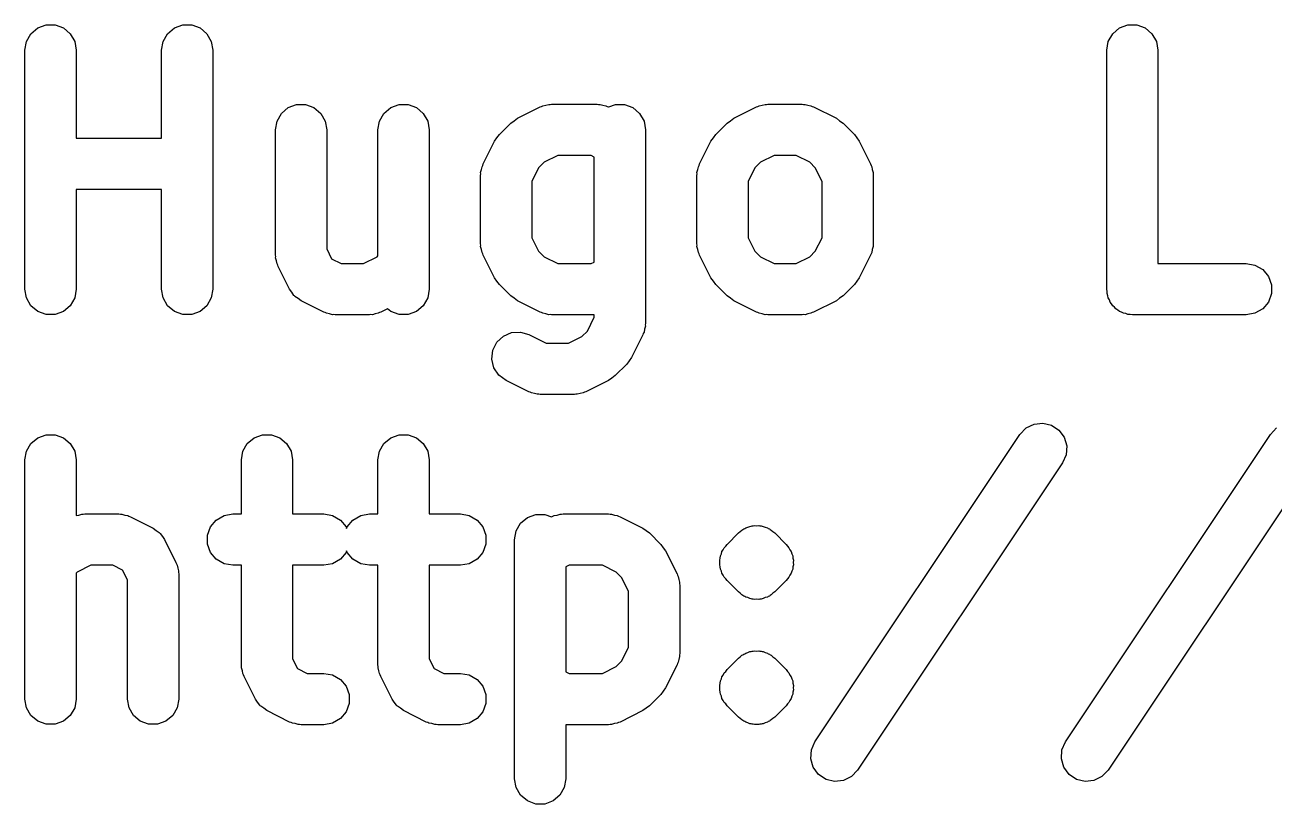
# Model space of a CAD drawing. Extents: x 25 to 346, y -457 to -16.
# Drawn here: x 68.81 to 78.1, y -437.7 to -431.91 of the extents above; entities that cross this region are included whole.
import ezdxf

# ---------------------------------------------------------------- set-up
doc = ezdxf.new("R2010")
doc.units = 0
doc.header["$MEASUREMENT"] = 0
doc.layers.add('BLACK', color=7, linetype='CONTINUOUS')

msp = doc.modelspace()

# ---------------------------------------------------------------- linework, layer by layer
at = {"layer": 'Black'}
for p, q in [((68.8574, -431.974), (68.9081, -431.931)), ((68.9081, -431.931), (68.9703, -431.909)), ((68.9703, -431.909), (69.0364, -431.909)), ((69.0364, -431.909), (69.0986, -431.931)), ((69.0986, -431.931), (69.1493, -431.974)), ((69.8734, -431.974), (69.9241, -431.931)), ((69.9241, -431.931), (69.9863, -431.909)), ((69.9863, -431.909), (70.0524, -431.909)), ((70.0524, -431.909), (70.1146, -431.931)), ((70.1146, -431.931), (70.1653, -431.974)), ((76.9007, -431.974), (76.9514, -431.931)), ((76.9514, -431.931), (77.0136, -431.909)), ((77.0136, -431.909), (77.0797, -431.909)), ((77.0797, -431.909), (77.1419, -431.931)), ((77.1419, -431.931), (77.1926, -431.974)), ((68.8128, -432.096), (68.8243, -432.031)), ((68.8243, -432.031), (68.8574, -431.974)), ((69.1493, -431.974), (69.1823, -432.031)), ((69.1823, -432.031), (69.1938, -432.096)), ((69.8288, -432.096), (69.8403, -432.031)), ((69.8403, -432.031), (69.8734, -431.974)), ((70.1653, -431.974), (70.1983, -432.031)), ((70.1983, -432.031), (70.2098, -432.096)), ((76.8562, -432.096), (76.8677, -432.031)), ((76.8677, -432.031), (76.9007, -431.974)), ((77.1926, -431.974), (77.2257, -432.031)), ((77.2257, -432.031), (77.2372, -432.096)), ((68.8128, -433.874), (68.8128, -432.096)), ((69.1938, -432.096), (69.1938, -432.752)), ((69.8288, -432.752), (69.8288, -432.096)), ((70.2098, -432.096), (70.2098, -433.874)), ((76.8562, -433.874), (76.8562, -432.096)), ((77.2372, -432.096), (77.2372, -433.684)), ((70.7707, -432.524), (70.8329, -432.501)), ((70.8329, -432.501), (70.8991, -432.501)), ((70.8991, -432.501), (70.9612, -432.524)), ((71.5327, -432.524), (71.5949, -432.501)), ((71.5949, -432.501), (71.6611, -432.501)), ((71.6611, -432.501), (71.7232, -432.524)), ((72.6635, -432.51), (72.6855, -432.506)), ((72.6855, -432.506), (72.7069, -432.5)), ((72.7069, -432.5), (72.7178, -432.5)), ((72.7178, -432.5), (72.7287, -432.498)), ((72.7287, -432.498), (73.0673, -432.498)), ((73.0673, -432.498), (73.0782, -432.5)), ((73.0782, -432.5), (73.0891, -432.5)), ((73.0891, -432.5), (73.1105, -432.506)), ((73.1105, -432.506), (73.1325, -432.51)), ((73.1541, -432.519), (73.2036, -432.501)), ((73.2036, -432.501), (73.2697, -432.501)), ((73.2697, -432.501), (73.3319, -432.524)), ((74.2722, -432.51), (74.2942, -432.506)), ((74.2942, -432.506), (74.3156, -432.5)), ((74.3156, -432.5), (74.3265, -432.5)), ((74.3265, -432.5), (74.3373, -432.498)), ((74.3373, -432.498), (74.5913, -432.498)), ((74.5913, -432.498), (74.6021, -432.5)), ((74.6021, -432.5), (74.6131, -432.5)), ((74.6131, -432.5), (74.6345, -432.506)), ((74.6345, -432.506), (74.6565, -432.51)), ((70.687, -432.624), (70.7201, -432.567)), ((70.7201, -432.567), (70.7707, -432.524)), ((70.9612, -432.524), (71.0119, -432.567)), ((71.0119, -432.567), (71.045, -432.624)), ((71.449, -432.624), (71.4821, -432.567)), ((71.4821, -432.567), (71.5327, -432.524)), ((71.7232, -432.524), (71.7739, -432.567)), ((71.7739, -432.567), (71.807, -432.624)), ((72.4741, -432.603), (72.6435, -432.519)), ((72.6435, -432.519), (72.654, -432.515)), ((72.654, -432.515), (72.6635, -432.51)), ((73.1325, -432.51), (73.142, -432.515)), ((73.142, -432.515), (73.1525, -432.519)), ((73.1525, -432.519), (73.1541, -432.519)), ((73.3319, -432.524), (73.3826, -432.567)), ((73.3826, -432.567), (73.4157, -432.624)), ((74.0828, -432.603), (74.2521, -432.519)), ((74.2521, -432.519), (74.2627, -432.515)), ((74.2627, -432.515), (74.2722, -432.51)), ((74.6565, -432.51), (74.666, -432.515)), ((74.666, -432.515), (74.6765, -432.519)), ((74.6765, -432.519), (74.8459, -432.603)), ((70.6755, -432.689), (70.687, -432.624)), ((70.6755, -433.62), (70.6755, -432.689)), ((71.045, -432.624), (71.0565, -432.689)), ((71.0565, -432.689), (71.0565, -433.575)), ((71.4375, -432.689), (71.449, -432.624)), ((71.4375, -433.626), (71.4375, -432.689)), ((71.807, -432.624), (71.8185, -432.689)), ((71.8185, -432.689), (71.8185, -433.874)), ((72.34, -432.724), (72.4246, -432.639)), ((72.4246, -432.639), (72.4496, -432.621)), ((72.4496, -432.621), (72.4741, -432.603)), ((73.4157, -432.624), (73.4272, -432.689)), ((73.4272, -432.689), (73.4272, -434.128)), ((73.9486, -432.724), (74.0333, -432.639)), ((74.0333, -432.639), (74.0583, -432.621)), ((74.0583, -432.621), (74.0828, -432.603)), ((74.8459, -432.603), (74.8704, -432.621)), ((74.8704, -432.621), (74.8954, -432.639)), ((74.8954, -432.639), (74.98, -432.724)), ((69.1938, -432.752), (69.8288, -432.752)), ((72.2196, -432.942), (72.3043, -432.773)), ((72.3043, -432.773), (72.3225, -432.749)), ((72.3225, -432.749), (72.34, -432.724)), ((73.8283, -432.942), (73.9129, -432.773)), ((73.9129, -432.773), (73.9311, -432.749)), ((73.9311, -432.749), (73.9486, -432.724)), ((74.98, -432.724), (74.9975, -432.749)), ((74.9975, -432.749), (75.0157, -432.773)), ((75.0157, -432.773), (75.1004, -432.942)), ((72.2071, -432.984), (72.211, -432.963)), ((72.211, -432.963), (72.2165, -432.953)), ((72.2165, -432.953), (72.2196, -432.942)), ((72.6312, -432.971), (72.5805, -433.073)), ((72.6722, -432.93), (72.6312, -432.971)), ((72.7736, -432.88), (72.6722, -432.93)), ((73.0224, -432.88), (72.7736, -432.88)), ((73.0462, -432.891), (73.0224, -432.88)), ((73.0462, -433.672), (73.0462, -432.891)), ((73.8158, -432.984), (73.8197, -432.963)), ((73.8197, -432.963), (73.8251, -432.953)), ((73.8251, -432.953), (73.8283, -432.942)), ((74.2399, -432.971), (74.1892, -433.073)), ((74.2808, -432.93), (74.2399, -432.971)), ((74.3823, -432.88), (74.2808, -432.93)), ((74.5464, -432.88), (74.3823, -432.88)), ((74.6478, -432.93), (74.5464, -432.88)), ((74.6888, -432.971), (74.6478, -432.93)), ((74.7395, -433.073), (74.6888, -432.971)), ((75.1004, -432.942), (75.1035, -432.953)), ((75.1035, -432.953), (75.109, -432.963)), ((75.109, -432.963), (75.1129, -432.984)), ((72.1995, -433.028), (72.2014, -433.017)), ((72.1995, -433.536), (72.1995, -433.028)), ((72.2007, -433.006), (72.2071, -432.984)), ((72.2014, -433.017), (72.2007, -433.006)), ((73.8082, -433.028), (73.8101, -433.017)), ((73.8082, -433.536), (73.8082, -433.028)), ((73.8094, -433.006), (73.8158, -432.984)), ((73.8101, -433.017), (73.8094, -433.006)), ((75.1129, -432.984), (75.1193, -433.006)), ((75.1193, -433.006), (75.1186, -433.017)), ((75.1186, -433.017), (75.1205, -433.028)), ((75.1205, -433.028), (75.1205, -433.536)), ((69.8288, -433.133), (69.1938, -433.133)), ((69.1938, -433.133), (69.1938, -433.874)), ((69.8288, -433.874), (69.8288, -433.133)), ((72.5805, -433.073), (72.5805, -433.491)), ((74.1892, -433.073), (74.1892, -433.491)), ((74.7395, -433.491), (74.7395, -433.073)), ((72.5805, -433.491), (72.6312, -433.592)), ((74.1892, -433.491), (74.2399, -433.592)), ((74.6888, -433.592), (74.7395, -433.491)), ((70.6774, -433.631), (70.6755, -433.62)), ((71.0565, -433.575), (71.0927, -433.648)), ((72.2014, -433.546), (72.1995, -433.536)), ((72.2007, -433.557), (72.2014, -433.546)), ((72.2071, -433.579), (72.2007, -433.557)), ((72.211, -433.601), (72.2071, -433.579)), ((72.2165, -433.61), (72.211, -433.601)), ((72.2196, -433.621), (72.2165, -433.61)), ((72.3043, -433.79), (72.2196, -433.621)), ((72.6312, -433.592), (72.6722, -433.633)), ((73.8101, -433.546), (73.8082, -433.536)), ((73.8094, -433.557), (73.8101, -433.546)), ((73.8158, -433.579), (73.8094, -433.557)), ((73.8197, -433.601), (73.8158, -433.579)), ((73.8251, -433.61), (73.8197, -433.601)), ((73.8283, -433.621), (73.8251, -433.61)), ((73.9129, -433.79), (73.8283, -433.621)), ((74.2399, -433.592), (74.2808, -433.633)), ((74.6478, -433.633), (74.6888, -433.592)), ((75.1004, -433.621), (75.0157, -433.79)), ((75.1035, -433.61), (75.1004, -433.621)), ((75.109, -433.601), (75.1035, -433.61)), ((75.1129, -433.579), (75.109, -433.601)), ((75.1193, -433.557), (75.1129, -433.579)), ((75.1205, -433.536), (75.1186, -433.546)), ((75.1186, -433.546), (75.1193, -433.557)), ((70.6767, -433.642), (70.6774, -433.631)), ((70.6831, -433.664), (70.6767, -433.642)), ((70.687, -433.685), (70.6831, -433.664)), ((70.6925, -433.695), (70.687, -433.685)), ((70.6956, -433.706), (70.6925, -433.695)), ((70.7803, -433.875), (70.6956, -433.706)), ((71.0927, -433.648), (71.165, -433.684)), ((71.165, -433.684), (71.329, -433.684)), ((71.329, -433.684), (71.4305, -433.633)), ((71.4305, -433.633), (71.4375, -433.626)), ((72.6722, -433.633), (72.7736, -433.684)), ((72.7736, -433.684), (73.0224, -433.684)), ((73.0224, -433.684), (73.0462, -433.672)), ((74.2808, -433.633), (74.3823, -433.684)), ((74.3823, -433.684), (74.5464, -433.684)), ((74.5464, -433.684), (74.6478, -433.633)), ((77.2372, -433.684), (77.8933, -433.684)), ((77.8933, -433.684), (77.9585, -433.695)), ((77.9585, -433.695), (78.0158, -433.728)), ((72.3225, -433.815), (72.3043, -433.79)), ((73.9311, -433.815), (73.9129, -433.79)), ((75.0157, -433.79), (74.9975, -433.815)), ((78.0158, -433.728), (78.0583, -433.779)), ((78.0583, -433.779), (78.0809, -433.841)), ((68.8243, -433.939), (68.8128, -433.874)), ((69.1938, -433.874), (69.1823, -433.939)), ((69.8403, -433.939), (69.8288, -433.874)), ((70.2098, -433.874), (70.1983, -433.939)), ((70.7969, -433.897), (70.7803, -433.875)), ((70.8123, -433.921), (70.7969, -433.897)), ((71.8185, -433.874), (71.807, -433.939)), ((72.34, -433.84), (72.3225, -433.815)), ((72.4246, -433.924), (72.34, -433.84)), ((73.9486, -433.84), (73.9311, -433.815)), ((74.0333, -433.924), (73.9486, -433.84)), ((74.98, -433.84), (74.8954, -433.924)), ((74.9975, -433.815), (74.98, -433.84)), ((76.8591, -433.891), (76.8562, -433.874)), ((76.8591, -433.907), (76.8591, -433.891)), ((78.0809, -433.841), (78.0809, -433.907)), ((68.8574, -433.997), (68.8243, -433.939)), ((69.1823, -433.939), (69.1493, -433.997)), ((69.8734, -433.997), (69.8403, -433.939)), ((70.1983, -433.939), (70.1653, -433.997)), ((70.8166, -433.924), (70.8123, -433.921)), ((70.8197, -433.928), (70.8166, -433.924)), ((70.843, -433.943), (70.8197, -433.928)), ((70.8655, -433.96), (70.843, -433.943)), ((71.0348, -434.045), (70.8655, -433.96)), ((71.807, -433.939), (71.7739, -433.997)), ((72.4496, -433.942), (72.4246, -433.924)), ((72.4741, -433.96), (72.4496, -433.942)), ((72.6435, -434.045), (72.4741, -433.96)), ((74.0583, -433.942), (74.0333, -433.924)), ((74.0828, -433.96), (74.0583, -433.942)), ((74.2521, -434.045), (74.0828, -433.96)), ((74.8459, -433.96), (74.6765, -434.045)), ((74.8704, -433.942), (74.8459, -433.96)), ((74.8954, -433.924), (74.8704, -433.942)), ((76.8648, -433.923), (76.8591, -433.907)), ((76.8677, -433.939), (76.8648, -433.923)), ((76.876, -433.954), (76.8677, -433.939)), ((76.8817, -433.97), (76.876, -433.954)), ((76.8924, -433.982), (76.8817, -433.97)), ((76.9007, -433.997), (76.8924, -433.982)), ((78.0583, -433.97), (78.0158, -434.02)), ((78.0809, -433.907), (78.0583, -433.97)), ((68.9081, -434.039), (68.8574, -433.997)), ((68.9703, -434.062), (68.9081, -434.039)), ((69.0364, -434.062), (68.9703, -434.062)), ((69.0986, -434.039), (69.0364, -434.062)), ((69.1493, -433.997), (69.0986, -434.039)), ((69.9241, -434.039), (69.8734, -433.997)), ((69.9863, -434.062), (69.9241, -434.039)), ((70.0524, -434.062), (69.9863, -434.062)), ((70.1146, -434.039), (70.0524, -434.062)), ((70.1653, -433.997), (70.1146, -434.039)), ((71.0453, -434.048), (71.0348, -434.045)), ((71.0548, -434.053), (71.0453, -434.048)), ((71.0768, -434.057), (71.0548, -434.053)), ((71.0982, -434.064), (71.0768, -434.057)), ((71.1092, -434.063), (71.0982, -434.064)), ((71.12, -434.065), (71.1092, -434.063)), ((71.374, -434.065), (71.12, -434.065)), ((71.3848, -434.063), (71.374, -434.065)), ((71.3958, -434.064), (71.3848, -434.063)), ((71.4172, -434.057), (71.3958, -434.064)), ((71.4392, -434.053), (71.4172, -434.057)), ((71.4487, -434.048), (71.4392, -434.053)), ((71.4592, -434.045), (71.4487, -434.048)), ((71.5093, -434.02), (71.4592, -434.045)), ((71.5327, -434.039), (71.5093, -434.02)), ((71.5949, -434.062), (71.5327, -434.039)), ((71.6611, -434.062), (71.5949, -434.062)), ((71.7232, -434.039), (71.6611, -434.062)), ((71.7739, -433.997), (71.7232, -434.039)), ((72.654, -434.048), (72.6435, -434.045)), ((72.6635, -434.053), (72.654, -434.048)), ((72.6855, -434.057), (72.6635, -434.053)), ((72.7069, -434.064), (72.6855, -434.057)), ((72.7179, -434.063), (72.7069, -434.064)), ((72.7287, -434.065), (72.7179, -434.063)), ((73.0462, -434.065), (72.7287, -434.065)), ((72.9954, -434.185), (73.0462, -434.083)), ((73.0462, -434.083), (73.0462, -434.065)), ((74.2627, -434.048), (74.2521, -434.045)), ((74.2722, -434.053), (74.2627, -434.048)), ((74.2942, -434.057), (74.2722, -434.053)), ((74.3156, -434.064), (74.2942, -434.057)), ((74.3265, -434.063), (74.3156, -434.064)), ((74.3373, -434.065), (74.3265, -434.063)), ((74.5913, -434.065), (74.3373, -434.065)), ((74.6021, -434.063), (74.5913, -434.065)), ((74.6131, -434.064), (74.6021, -434.063)), ((74.6345, -434.057), (74.6131, -434.064)), ((74.6565, -434.053), (74.6345, -434.057)), ((74.666, -434.048), (74.6565, -434.053)), ((74.6765, -434.045), (74.666, -434.048)), ((76.9135, -434.007), (76.9007, -433.997)), ((76.9242, -434.02), (76.9135, -434.007)), ((76.9386, -434.029), (76.9242, -434.02)), ((76.9514, -434.039), (76.9386, -434.029)), ((76.9671, -434.045), (76.9514, -434.039)), ((76.9815, -434.053), (76.9671, -434.045)), ((76.9979, -434.056), (76.9815, -434.053)), ((77.0136, -434.062), (76.9979, -434.056)), ((77.0303, -434.062), (77.0136, -434.062)), ((77.0467, -434.065), (77.0303, -434.062)), ((77.8933, -434.065), (77.0467, -434.065)), ((77.9585, -434.053), (77.8933, -434.065)), ((78.0158, -434.02), (77.9585, -434.053)), ((73.4196, -434.172), (73.4157, -434.193)), ((73.4259, -434.15), (73.4196, -434.172)), ((73.4272, -434.128), (73.4253, -434.139)), ((73.4253, -434.139), (73.4259, -434.15)), ((72.2921, -434.328), (72.3217, -434.269)), ((72.3217, -434.269), (72.3697, -434.223)), ((72.3697, -434.223), (72.4304, -434.197)), ((72.4304, -434.197), (72.4964, -434.193)), ((72.4964, -434.193), (72.5599, -434.212)), ((72.5599, -434.212), (72.689, -434.276)), ((72.853, -434.276), (72.9545, -434.226)), ((72.9545, -434.226), (72.9954, -434.185)), ((73.4071, -434.214), (73.3224, -434.383)), ((73.4102, -434.203), (73.4071, -434.214)), ((73.4157, -434.193), (73.4102, -434.203)), ((72.2845, -434.394), (72.2921, -434.328)), ((72.689, -434.276), (72.853, -434.276)), ((72.2999, -434.458), (72.2845, -434.394)), ((73.2867, -434.432), (73.202, -434.517)), ((73.3042, -434.407), (73.2867, -434.432)), ((73.3224, -434.383), (73.3042, -434.407)), ((72.3363, -434.513), (72.2999, -434.458)), ((72.3895, -434.553), (72.3363, -434.513)), ((73.177, -434.535), (73.1525, -434.553)), ((73.202, -434.517), (73.177, -434.535)), ((72.5588, -434.637), (72.3895, -434.553)), ((72.5693, -434.641), (72.5588, -434.637)), ((72.5788, -434.646), (72.5693, -434.641)), ((72.9727, -434.641), (72.9632, -434.646)), ((72.9832, -434.637), (72.9727, -434.641)), ((73.1525, -434.553), (72.9832, -434.637)), ((72.6008, -434.65), (72.5788, -434.646)), ((72.6222, -434.656), (72.6008, -434.65)), ((72.6332, -434.656), (72.6222, -434.656)), ((72.644, -434.657), (72.6332, -434.656)), ((72.898, -434.657), (72.644, -434.657)), ((72.9088, -434.656), (72.898, -434.657)), ((72.9198, -434.656), (72.9088, -434.656)), ((72.9412, -434.65), (72.9198, -434.656)), ((72.9632, -434.646), (72.9412, -434.65)), ((76.2108, -434.954), (76.2565, -434.906)), ((76.2565, -434.906), (76.3158, -434.877)), ((76.3158, -434.877), (76.3816, -434.87)), ((76.3816, -434.87), (76.4459, -434.885)), ((76.4459, -434.885), (76.5009, -434.922)), ((78.0735, -434.954), (78.1192, -434.906)), ((68.8574, -435.022), (68.9081, -434.979)), ((68.9081, -434.979), (68.9703, -434.957)), ((68.9703, -434.957), (69.0364, -434.957)), ((69.0364, -434.957), (69.0986, -434.979)), ((69.0986, -434.979), (69.1493, -435.022)), ((70.4661, -435.022), (70.5168, -434.979)), ((70.5168, -434.979), (70.5789, -434.957)), ((70.5789, -434.957), (70.6451, -434.957)), ((70.6451, -434.957), (70.7073, -434.979)), ((70.7073, -434.979), (70.7579, -435.022)), ((71.4821, -435.022), (71.5327, -434.979)), ((71.5327, -434.979), (71.5949, -434.957)), ((71.5949, -434.957), (71.6611, -434.957)), ((71.6611, -434.957), (71.7232, -434.979)), ((71.7232, -434.979), (71.7739, -435.022)), ((74.6868, -437.24), (76.2108, -434.954)), ((76.5009, -434.922), (76.5401, -434.975)), ((76.5401, -434.975), (76.5587, -435.039)), ((76.5495, -437.24), (78.0735, -434.954)), ((68.8128, -435.144), (68.8243, -435.079)), ((68.8243, -435.079), (68.8574, -435.022)), ((69.1493, -435.022), (69.1823, -435.079)), ((69.1823, -435.079), (69.1938, -435.144)), ((70.4215, -435.144), (70.433, -435.079)), ((70.433, -435.079), (70.4661, -435.022)), ((70.7579, -435.022), (70.791, -435.079)), ((70.791, -435.079), (70.8025, -435.144)), ((71.4375, -435.144), (71.449, -435.079)), ((71.449, -435.079), (71.4821, -435.022)), ((71.7739, -435.022), (71.807, -435.079)), ((71.807, -435.079), (71.8185, -435.144)), ((76.5544, -435.105), (76.5278, -435.165)), ((76.5587, -435.039), (76.5544, -435.105)), ((68.8128, -436.922), (68.8128, -435.144)), ((69.1938, -435.144), (69.1938, -435.558)), ((70.4215, -435.546), (70.4215, -435.144)), ((70.8025, -435.144), (70.8025, -435.546)), ((71.4375, -435.546), (71.4375, -435.144)), ((71.8185, -435.144), (71.8185, -435.546)), ((76.5278, -435.165), (75.0038, -437.451)), ((78.3905, -435.165), (76.8665, -437.451)), ((69.1938, -435.558), (69.2142, -435.554)), ((69.2142, -435.554), (69.2356, -435.548)), ((69.2356, -435.548), (69.2465, -435.548)), ((69.2465, -435.548), (69.2573, -435.546)), ((69.2573, -435.546), (69.5113, -435.546)), ((69.5113, -435.546), (69.5221, -435.548)), ((69.5221, -435.548), (69.5331, -435.548)), ((69.5331, -435.548), (69.5545, -435.554)), ((69.5545, -435.554), (69.5765, -435.558)), ((69.5765, -435.558), (69.586, -435.563)), ((69.586, -435.563), (69.5965, -435.567)), ((69.5965, -435.567), (69.7659, -435.651)), ((70.2355, -435.591), (70.2928, -435.558)), ((70.2928, -435.558), (70.358, -435.546)), ((70.358, -435.546), (70.4215, -435.546)), ((70.8025, -435.546), (71.0353, -435.546)), ((71.0353, -435.546), (71.1005, -435.558)), ((71.1005, -435.558), (71.1578, -435.591)), ((71.2515, -435.591), (71.3088, -435.558)), ((71.3088, -435.558), (71.374, -435.546)), ((71.374, -435.546), (71.4375, -435.546)), ((71.8185, -435.546), (72.0513, -435.546)), ((72.0513, -435.546), (72.1165, -435.558)), ((72.1165, -435.558), (72.1738, -435.591)), ((72.4981, -435.615), (72.5487, -435.572)), ((72.5487, -435.572), (72.6109, -435.549)), ((72.6109, -435.549), (72.6771, -435.549)), ((72.6771, -435.549), (72.7266, -435.567)), ((72.7266, -435.567), (72.7281, -435.567)), ((72.7281, -435.567), (72.7387, -435.563)), ((72.7387, -435.563), (72.7482, -435.558)), ((72.7482, -435.558), (72.7702, -435.554)), ((72.7702, -435.554), (72.7916, -435.548)), ((72.7916, -435.548), (72.8025, -435.548)), ((72.8025, -435.548), (72.8133, -435.546)), ((72.8133, -435.546), (73.152, -435.546)), ((73.152, -435.546), (73.1628, -435.548)), ((73.1628, -435.548), (73.1738, -435.548)), ((73.1738, -435.548), (73.1952, -435.554)), ((73.1952, -435.554), (73.2172, -435.558)), ((73.2172, -435.558), (73.2267, -435.563)), ((73.2267, -435.563), (73.2372, -435.567)), ((73.2372, -435.567), (73.4065, -435.651)), ((69.7659, -435.651), (69.7883, -435.668)), ((70.1704, -435.704), (70.193, -435.642)), ((70.193, -435.642), (70.2355, -435.591)), ((71.1578, -435.591), (71.2003, -435.642)), ((71.2003, -435.642), (71.2047, -435.654)), ((71.2047, -435.654), (71.209, -435.642)), ((71.209, -435.642), (71.2515, -435.591)), ((72.1738, -435.591), (72.2163, -435.642)), ((72.2163, -435.642), (72.2389, -435.704)), ((72.465, -435.672), (72.4981, -435.615)), ((73.4065, -435.651), (73.431, -435.669)), ((74.1434, -435.666), (74.151, -435.662)), ((74.151, -435.662), (74.1574, -435.657)), ((74.1574, -435.657), (74.1653, -435.654)), ((74.1653, -435.654), (74.1722, -435.649)), ((74.1722, -435.649), (74.1883, -435.645)), ((74.1883, -435.645), (74.2034, -435.638)), ((74.2034, -435.638), (74.2117, -435.637)), ((74.2117, -435.637), (74.2196, -435.634)), ((74.2196, -435.634), (74.228, -435.634)), ((74.228, -435.634), (74.2361, -435.632)), ((74.2361, -435.632), (74.2527, -435.633)), ((74.2527, -435.633), (74.2693, -435.632)), ((74.2693, -435.632), (74.2774, -435.634)), ((74.2774, -435.634), (74.2857, -435.634)), ((74.2857, -435.634), (74.2936, -435.637)), ((74.2936, -435.637), (74.302, -435.638)), ((74.302, -435.638), (74.3171, -435.645)), ((74.3171, -435.645), (74.3332, -435.649)), ((74.3332, -435.649), (74.34, -435.654)), ((74.34, -435.654), (74.3479, -435.657)), ((74.3479, -435.657), (74.3543, -435.662)), ((74.3543, -435.662), (74.3619, -435.666)), ((69.7883, -435.668), (69.8116, -435.683)), ((69.8116, -435.683), (69.8148, -435.688)), ((69.8148, -435.688), (69.819, -435.691)), ((69.819, -435.691), (69.8344, -435.714)), ((69.8344, -435.714), (69.8511, -435.736)), ((69.8511, -435.736), (69.9357, -435.906)), ((70.1704, -435.77), (70.1704, -435.704)), ((72.2389, -435.704), (72.2389, -435.77)), ((72.4535, -435.737), (72.465, -435.672)), ((72.4535, -437.515), (72.4535, -435.737)), ((73.431, -435.669), (73.456, -435.687)), ((73.456, -435.687), (73.5407, -435.772)), ((74.0333, -435.772), (74.118, -435.687)), ((74.118, -435.687), (74.1316, -435.677)), ((74.1316, -435.677), (74.1434, -435.666)), ((74.3619, -435.666), (74.3737, -435.677)), ((74.3737, -435.677), (74.3874, -435.687)), ((74.3874, -435.687), (74.472, -435.772)), ((70.193, -435.832), (70.1704, -435.77)), ((70.2355, -435.883), (70.193, -435.832)), ((71.2003, -435.832), (71.1578, -435.883)), ((71.2047, -435.82), (71.2003, -435.832)), ((71.209, -435.832), (71.2047, -435.82)), ((71.2515, -435.883), (71.209, -435.832)), ((72.2163, -435.832), (72.1738, -435.883)), ((72.2389, -435.77), (72.2163, -435.832)), ((73.5407, -435.772), (73.5582, -435.797)), ((73.5582, -435.797), (73.5764, -435.821)), ((73.5764, -435.821), (73.6611, -435.99)), ((73.984, -435.857), (73.991, -435.842)), ((73.991, -435.842), (73.9954, -435.826)), ((73.9954, -435.826), (74.0049, -435.812)), ((74.0049, -435.812), (74.012, -435.797)), ((74.012, -435.797), (74.0237, -435.785)), ((74.0237, -435.785), (74.0333, -435.772)), ((74.472, -435.772), (74.4816, -435.785)), ((74.4816, -435.785), (74.4934, -435.797)), ((74.4934, -435.797), (74.5004, -435.812)), ((74.5004, -435.812), (74.51, -435.826)), ((74.51, -435.826), (74.5143, -435.842)), ((74.5143, -435.842), (74.5213, -435.857)), ((69.3023, -435.927), (69.2008, -435.978)), ((69.4664, -435.927), (69.3023, -435.927)), ((69.5387, -435.964), (69.4664, -435.927)), ((69.9357, -435.906), (69.9389, -435.916)), ((69.9389, -435.916), (69.9443, -435.926)), ((69.9443, -435.926), (69.9482, -435.948)), ((70.2928, -435.916), (70.2355, -435.883)), ((70.358, -435.927), (70.2928, -435.916)), ((70.4215, -435.927), (70.358, -435.927)), ((70.4215, -436.668), (70.4215, -435.927)), ((71.0353, -435.927), (70.8025, -435.927)), ((70.8025, -435.927), (70.8025, -436.623)), ((71.1005, -435.916), (71.0353, -435.927)), ((71.1578, -435.883), (71.1005, -435.916)), ((71.3088, -435.916), (71.2515, -435.883)), ((71.374, -435.927), (71.3088, -435.916)), ((71.4375, -435.927), (71.374, -435.927)), ((71.4375, -436.668), (71.4375, -435.927)), ((72.0513, -435.927), (71.8185, -435.927)), ((71.8185, -435.927), (71.8185, -436.623)), ((72.1165, -435.916), (72.0513, -435.927)), ((72.1738, -435.883), (72.1165, -435.916)), ((72.8583, -435.927), (72.8345, -435.939)), ((72.8345, -435.939), (72.8345, -436.72)), ((73.107, -435.927), (72.8583, -435.927)), ((73.2085, -435.978), (73.107, -435.927)), ((73.9782, -435.89), (73.9825, -435.874)), ((73.9797, -435.906), (73.9782, -435.89)), ((73.9782, -435.923), (73.9797, -435.906)), ((73.9825, -435.939), (73.9782, -435.923)), ((73.9825, -435.874), (73.984, -435.857)), ((73.984, -435.956), (73.9825, -435.939)), ((74.5213, -435.857), (74.5228, -435.874)), ((74.5228, -435.939), (74.5213, -435.956)), ((74.5228, -435.874), (74.5271, -435.89)), ((74.5271, -435.923), (74.5228, -435.939)), ((74.5271, -435.89), (74.5257, -435.906)), ((74.5257, -435.906), (74.5271, -435.923)), ((69.2008, -435.978), (69.1938, -435.985)), ((69.1938, -435.985), (69.1938, -436.922)), ((69.5748, -436.036), (69.5387, -435.964)), ((69.5748, -436.922), (69.5748, -436.036)), ((69.9482, -435.948), (69.9546, -435.969)), ((69.9546, -435.969), (69.9539, -435.98)), ((69.9539, -435.98), (69.9558, -435.991)), ((69.9558, -435.991), (69.9558, -436.922)), ((73.2494, -436.019), (73.2085, -435.978)), ((73.3002, -436.121), (73.2494, -436.019)), ((73.6611, -435.99), (73.6642, -436.001)), ((73.6642, -436.001), (73.6697, -436.011)), ((73.6697, -436.011), (73.6736, -436.032)), ((73.6736, -436.032), (73.6799, -436.054)), ((73.991, -435.971), (73.984, -435.956)), ((73.9953, -435.987), (73.991, -435.971)), ((74.0049, -436), (73.9953, -435.987)), ((74.012, -436.016), (74.0049, -436)), ((74.0237, -436.027), (74.012, -436.016)), ((74.0333, -436.041), (74.0237, -436.027)), ((74.4816, -436.027), (74.472, -436.041)), ((74.4934, -436.016), (74.4816, -436.027)), ((74.5004, -436), (74.4934, -436.016)), ((74.51, -435.987), (74.5004, -436)), ((74.5143, -435.971), (74.51, -435.987)), ((74.5213, -435.956), (74.5143, -435.971)), ((73.3002, -436.539), (73.3002, -436.121)), ((73.6799, -436.054), (73.6793, -436.065)), ((73.6793, -436.065), (73.6812, -436.076)), ((73.6812, -436.076), (73.6812, -436.584)), ((74.118, -436.126), (74.0333, -436.041)), ((74.1316, -436.135), (74.118, -436.126)), ((74.3874, -436.126), (74.3737, -436.135)), ((74.472, -436.041), (74.3874, -436.126)), ((74.1434, -436.147), (74.1316, -436.135)), ((74.151, -436.151), (74.1434, -436.147)), ((74.1574, -436.156), (74.151, -436.151)), ((74.1653, -436.159), (74.1574, -436.156)), ((74.1722, -436.164), (74.1653, -436.159)), ((74.1883, -436.168), (74.1722, -436.164)), ((74.2034, -436.175), (74.1883, -436.168)), ((74.2117, -436.176), (74.2034, -436.175)), ((74.2196, -436.179), (74.2117, -436.176)), ((74.228, -436.179), (74.2196, -436.179)), ((74.2361, -436.181), (74.228, -436.179)), ((74.2527, -436.179), (74.2361, -436.181)), ((74.2693, -436.181), (74.2527, -436.179)), ((74.2774, -436.179), (74.2693, -436.181)), ((74.2857, -436.179), (74.2774, -436.179)), ((74.2936, -436.176), (74.2857, -436.179)), ((74.302, -436.175), (74.2936, -436.176)), ((74.3171, -436.168), (74.302, -436.175)), ((74.3332, -436.164), (74.3171, -436.168)), ((74.34, -436.159), (74.3332, -436.164)), ((74.3479, -436.156), (74.34, -436.159)), ((74.3543, -436.151), (74.3479, -436.156)), ((74.3619, -436.147), (74.3543, -436.151)), ((74.3737, -436.135), (74.3619, -436.147)), ((73.2494, -436.64), (73.3002, -436.539)), ((73.6812, -436.584), (73.6793, -436.594)), ((74.1434, -436.597), (74.151, -436.593)), ((74.151, -436.593), (74.1574, -436.588)), ((74.1574, -436.588), (74.1653, -436.585)), ((74.1653, -436.585), (74.1722, -436.58)), ((74.1722, -436.58), (74.1883, -436.576)), ((74.1883, -436.576), (74.2034, -436.569)), ((74.2034, -436.569), (74.2117, -436.568)), ((74.2117, -436.568), (74.2196, -436.565)), ((74.2196, -436.565), (74.228, -436.565)), ((74.228, -436.565), (74.2361, -436.563)), ((74.2361, -436.563), (74.2527, -436.565)), ((74.2527, -436.565), (74.2693, -436.563)), ((74.2693, -436.563), (74.2774, -436.565)), ((74.2774, -436.565), (74.2857, -436.565)), ((74.2857, -436.565), (74.2936, -436.568)), ((74.2936, -436.568), (74.302, -436.569)), ((74.302, -436.569), (74.3171, -436.576)), ((74.3171, -436.576), (74.3332, -436.58)), ((74.3332, -436.58), (74.34, -436.585)), ((74.34, -436.585), (74.3479, -436.588)), ((74.3479, -436.588), (74.3543, -436.593)), ((74.3543, -436.593), (74.3619, -436.597)), ((70.4234, -436.679), (70.4215, -436.668)), ((70.4227, -436.69), (70.4234, -436.679)), ((70.8025, -436.623), (70.8387, -436.696)), ((71.4394, -436.679), (71.4375, -436.668)), ((71.4387, -436.69), (71.4394, -436.679)), ((71.8185, -436.623), (71.8547, -436.696)), ((73.107, -436.732), (73.2085, -436.681)), ((73.2085, -436.681), (73.2494, -436.64)), ((73.6611, -436.669), (73.5764, -436.838)), ((73.6642, -436.658), (73.6611, -436.669)), ((73.6697, -436.649), (73.6642, -436.658)), ((73.6736, -436.627), (73.6697, -436.649)), ((73.6799, -436.605), (73.6736, -436.627)), ((73.6793, -436.594), (73.6799, -436.605)), ((74.0333, -436.703), (74.118, -436.618)), ((74.118, -436.618), (74.1316, -436.609)), ((74.1316, -436.609), (74.1434, -436.597)), ((74.3619, -436.597), (74.3737, -436.609)), ((74.3737, -436.609), (74.3874, -436.618)), ((74.3874, -436.618), (74.472, -436.703)), ((70.4291, -436.712), (70.4227, -436.69)), ((70.433, -436.733), (70.4291, -436.712)), ((70.4385, -436.743), (70.433, -436.733)), ((70.4416, -436.754), (70.4385, -436.743)), ((70.5263, -436.923), (70.4416, -436.754)), ((70.8387, -436.696), (70.911, -436.732)), ((70.911, -436.732), (71.0353, -436.732)), ((71.0353, -436.732), (71.1005, -436.743)), ((71.1005, -436.743), (71.1578, -436.776)), ((71.1578, -436.776), (71.2003, -436.827)), ((71.4451, -436.712), (71.4387, -436.69)), ((71.449, -436.733), (71.4451, -436.712)), ((71.4545, -436.743), (71.449, -436.733)), ((71.4576, -436.754), (71.4545, -436.743)), ((71.5423, -436.923), (71.4576, -436.754)), ((71.8547, -436.696), (71.927, -436.732)), ((71.927, -436.732), (72.0513, -436.732)), ((72.0513, -436.732), (72.1165, -436.743)), ((72.1165, -436.743), (72.1738, -436.776)), ((72.1738, -436.776), (72.2163, -436.827)), ((72.8345, -436.72), (72.8583, -436.732)), ((72.8583, -436.732), (73.107, -436.732)), ((73.984, -436.788), (73.991, -436.773)), ((73.991, -436.773), (73.9953, -436.757)), ((73.9953, -436.757), (74.0049, -436.744)), ((74.0049, -436.744), (74.012, -436.728)), ((74.012, -436.728), (74.0237, -436.717)), ((74.0237, -436.717), (74.0333, -436.703)), ((74.472, -436.703), (74.4816, -436.717)), ((74.4816, -436.717), (74.4934, -436.728)), ((74.4934, -436.728), (74.5004, -436.744)), ((74.5004, -436.744), (74.51, -436.757)), ((74.51, -436.757), (74.5143, -436.773)), ((74.5143, -436.773), (74.5213, -436.788)), ((71.2003, -436.827), (71.2229, -436.889)), ((72.2163, -436.827), (72.2389, -436.889)), ((73.5582, -436.863), (73.5407, -436.888)), ((73.5764, -436.838), (73.5582, -436.863)), ((73.9782, -436.821), (73.9825, -436.805)), ((73.9797, -436.838), (73.9782, -436.821)), ((73.9782, -436.854), (73.9797, -436.838)), ((73.9825, -436.87), (73.9782, -436.854)), ((73.9825, -436.805), (73.984, -436.788)), ((73.984, -436.887), (73.9825, -436.87)), ((74.5213, -436.788), (74.5228, -436.805)), ((74.5228, -436.87), (74.5213, -436.887)), ((74.5228, -436.805), (74.5271, -436.821)), ((74.5271, -436.854), (74.5228, -436.87)), ((74.5271, -436.821), (74.5257, -436.838)), ((74.5257, -436.838), (74.5271, -436.854)), ((68.8243, -436.987), (68.8128, -436.922)), ((69.1938, -436.922), (69.1823, -436.987)), ((69.5863, -436.987), (69.5748, -436.922)), ((69.9558, -436.922), (69.9443, -436.987)), ((70.5429, -436.945), (70.5263, -436.923)), ((70.5583, -436.969), (70.5429, -436.945)), ((71.2229, -436.955), (71.2003, -437.018)), ((71.2229, -436.889), (71.2229, -436.955)), ((71.5589, -436.945), (71.5423, -436.923)), ((71.5743, -436.969), (71.5589, -436.945)), ((72.2389, -436.955), (72.2163, -437.018)), ((72.2389, -436.889), (72.2389, -436.955)), ((73.5407, -436.888), (73.456, -436.972)), ((73.991, -436.902), (73.984, -436.887)), ((73.9954, -436.918), (73.991, -436.902)), ((74.0049, -436.932), (73.9954, -436.918)), ((74.012, -436.947), (74.0049, -436.932)), ((74.0237, -436.959), (74.012, -436.947)), ((74.0333, -436.972), (74.0237, -436.959)), ((74.4816, -436.959), (74.472, -436.972)), ((74.4934, -436.947), (74.4816, -436.959)), ((74.5004, -436.932), (74.4934, -436.947)), ((74.51, -436.918), (74.5004, -436.932)), ((74.5143, -436.902), (74.51, -436.918)), ((74.5213, -436.887), (74.5143, -436.902)), ((68.8574, -437.045), (68.8243, -436.987)), ((68.9081, -437.087), (68.8574, -437.045)), ((69.1493, -437.045), (69.0986, -437.087)), ((69.1823, -436.987), (69.1493, -437.045)), ((69.6194, -437.045), (69.5863, -436.987)), ((69.6701, -437.087), (69.6194, -437.045)), ((69.9113, -437.045), (69.8606, -437.087)), ((69.9443, -436.987), (69.9113, -437.045)), ((70.5626, -436.972), (70.5583, -436.969)), ((70.5657, -436.976), (70.5626, -436.972)), ((70.589, -436.991), (70.5657, -436.976)), ((70.6115, -437.008), (70.589, -436.991)), ((70.7808, -437.093), (70.6115, -437.008)), ((71.2003, -437.018), (71.1578, -437.068)), ((71.5786, -436.972), (71.5743, -436.969)), ((71.5817, -436.976), (71.5786, -436.972)), ((71.605, -436.991), (71.5817, -436.976)), ((71.6275, -437.008), (71.605, -436.991)), ((71.7968, -437.093), (71.6275, -437.008)), ((72.2163, -437.018), (72.1738, -437.068)), ((73.4065, -437.008), (73.2372, -437.093)), ((73.4311, -436.99), (73.4065, -437.008)), ((73.456, -436.972), (73.4311, -436.99)), ((74.118, -437.057), (74.0333, -436.972)), ((74.1316, -437.067), (74.118, -437.057)), ((74.3874, -437.057), (74.3737, -437.067)), ((74.472, -436.972), (74.3874, -437.057)), ((68.9703, -437.11), (68.9081, -437.087)), ((69.0364, -437.11), (68.9703, -437.11)), ((69.0986, -437.087), (69.0364, -437.11)), ((69.7323, -437.11), (69.6701, -437.087)), ((69.7984, -437.11), (69.7323, -437.11)), ((69.8606, -437.087), (69.7984, -437.11)), ((70.7913, -437.096), (70.7808, -437.093)), ((70.8008, -437.101), (70.7913, -437.096)), ((70.8228, -437.105), (70.8008, -437.101)), ((70.8442, -437.112), (70.8228, -437.105)), ((70.8552, -437.111), (70.8442, -437.112)), ((70.866, -437.113), (70.8552, -437.111)), ((71.0353, -437.113), (70.866, -437.113)), ((71.1005, -437.101), (71.0353, -437.113)), ((71.1578, -437.068), (71.1005, -437.101)), ((71.8073, -437.096), (71.7968, -437.093)), ((71.8168, -437.101), (71.8073, -437.096)), ((71.8388, -437.105), (71.8168, -437.101)), ((71.8602, -437.112), (71.8388, -437.105)), ((71.8712, -437.111), (71.8602, -437.112)), ((71.882, -437.113), (71.8712, -437.111)), ((72.0513, -437.113), (71.882, -437.113)), ((72.1165, -437.101), (72.0513, -437.113)), ((72.1738, -437.068), (72.1165, -437.101)), ((73.152, -437.113), (72.8345, -437.113)), ((72.8345, -437.113), (72.8345, -437.515)), ((73.1628, -437.111), (73.152, -437.113)), ((73.1738, -437.112), (73.1628, -437.111)), ((73.1952, -437.105), (73.1738, -437.112)), ((73.2172, -437.101), (73.1952, -437.105)), ((73.2267, -437.096), (73.2172, -437.101)), ((73.2372, -437.093), (73.2267, -437.096)), ((74.1434, -437.078), (74.1316, -437.067)), ((74.151, -437.082), (74.1434, -437.078)), ((74.1574, -437.087), (74.151, -437.082)), ((74.1653, -437.09), (74.1574, -437.087)), ((74.1722, -437.095), (74.1653, -437.09)), ((74.1883, -437.099), (74.1722, -437.095)), ((74.2034, -437.106), (74.1883, -437.099)), ((74.2117, -437.107), (74.2034, -437.106)), ((74.2196, -437.11), (74.2117, -437.107)), ((74.228, -437.11), (74.2196, -437.11)), ((74.2361, -437.112), (74.228, -437.11)), ((74.2527, -437.111), (74.2361, -437.112)), ((74.2693, -437.112), (74.2527, -437.111)), ((74.2774, -437.11), (74.2693, -437.112)), ((74.2857, -437.11), (74.2774, -437.11)), ((74.2936, -437.107), (74.2857, -437.11)), ((74.302, -437.106), (74.2936, -437.107)), ((74.3171, -437.099), (74.302, -437.106)), ((74.3332, -437.095), (74.3171, -437.099)), ((74.34, -437.09), (74.3332, -437.095)), ((74.3479, -437.087), (74.34, -437.09)), ((74.3543, -437.082), (74.3479, -437.087)), ((74.3619, -437.078), (74.3543, -437.082)), ((74.3737, -437.067), (74.3619, -437.078)), ((74.6602, -437.301), (74.6868, -437.24)), ((76.5229, -437.301), (76.5495, -437.24)), ((74.656, -437.367), (74.6602, -437.301)), ((76.5187, -437.367), (76.5229, -437.301)), ((74.6746, -437.43), (74.656, -437.367)), ((76.5372, -437.43), (76.5187, -437.367)), ((72.465, -437.58), (72.4535, -437.515)), ((72.8345, -437.515), (72.823, -437.58)), ((74.7137, -437.483), (74.6746, -437.43)), ((74.7688, -437.52), (74.7137, -437.483)), ((74.8331, -437.536), (74.7688, -437.52)), ((74.9581, -437.499), (74.8988, -437.529)), ((75.0038, -437.451), (74.9581, -437.499)), ((76.5764, -437.483), (76.5372, -437.43)), ((76.6315, -437.52), (76.5764, -437.483)), ((76.6957, -437.536), (76.6315, -437.52)), ((76.8208, -437.499), (76.7615, -437.529)), ((76.8665, -437.451), (76.8208, -437.499)), ((72.4981, -437.637), (72.465, -437.58)), ((72.823, -437.58), (72.7899, -437.637)), ((74.8988, -437.529), (74.8331, -437.536)), ((76.7615, -437.529), (76.6957, -437.536)), ((72.5487, -437.68), (72.4981, -437.637)), ((72.6109, -437.703), (72.5487, -437.68)), ((72.6771, -437.703), (72.6109, -437.703)), ((72.7392, -437.68), (72.6771, -437.703)), ((72.7899, -437.637), (72.7392, -437.68))]:
    msp.add_line(p, q, dxfattribs=at)

doc.saveas('drawing.dxf')
